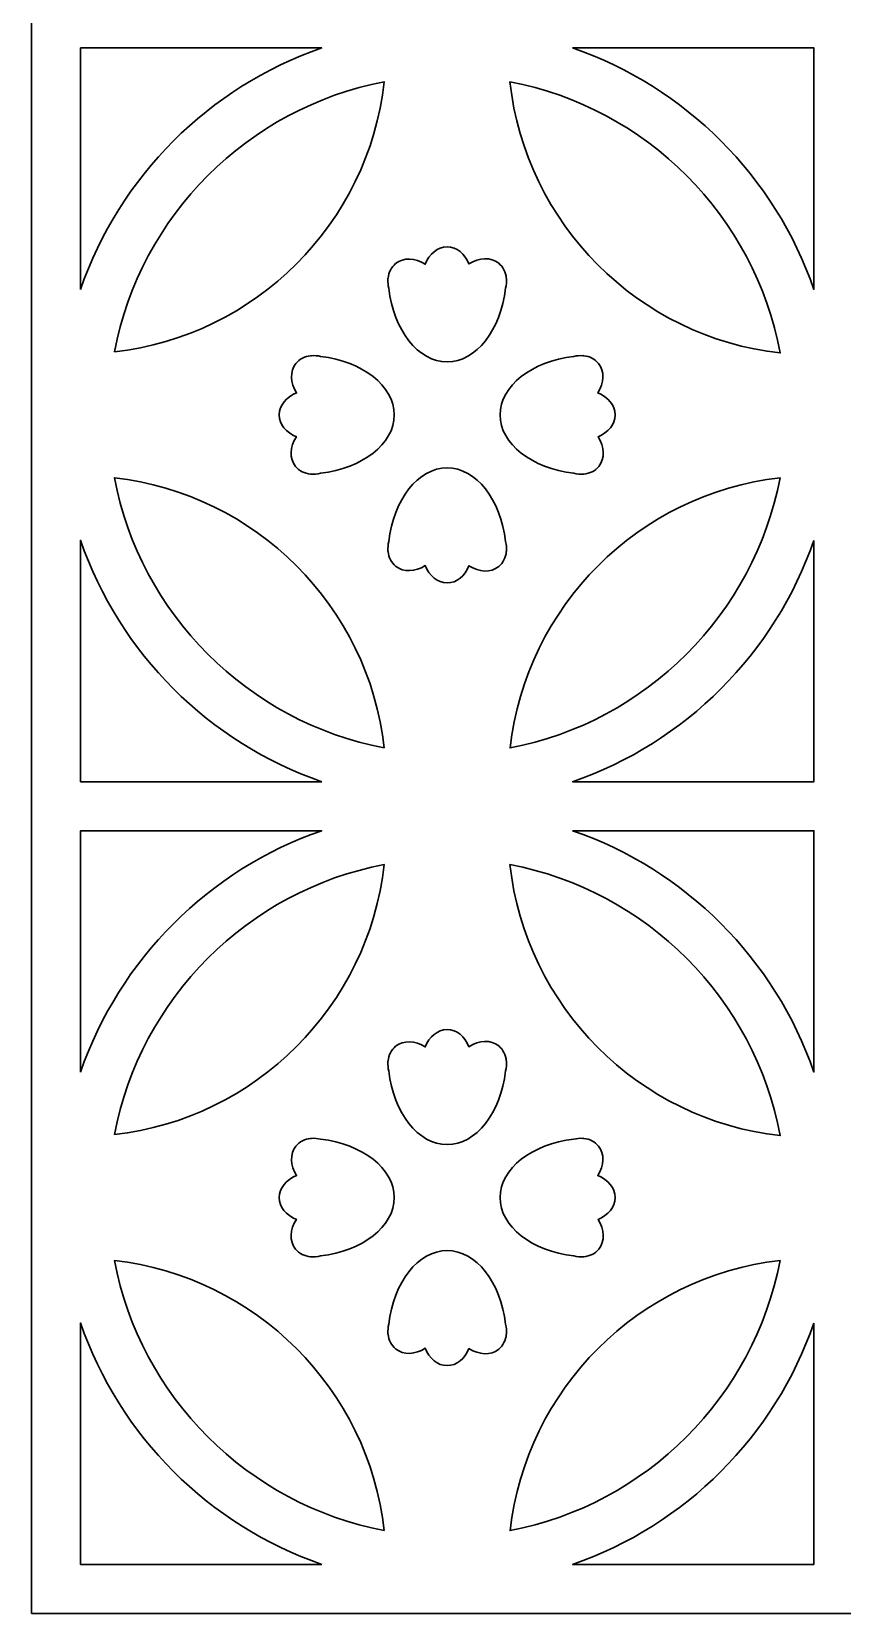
# Model space of a CAD drawing. Header units: centimetres. Extents: x -27 to -10.7, y 0.4 to 8.6.
# Drawn here: x -27 to -24.22, y 0.38 to 5.8 of the extents above; entities that cross this region are included whole.
import ezdxf

# ---------------------------------------------------------------- set-up
doc = ezdxf.new("R2010")
doc.units = ezdxf.units.CM
doc.header["$MEASUREMENT"] = 0
doc.layers.add('layer 1', color=7, linetype='Continuous')

msp = doc.modelspace()

# ---------------------------------------------------------------- linework, layer by layer
at = {"layer": 'layer 1', "color": 250, "lineweight": 30}
for points, knots in [([(-24.31825, 0.38184), (-24.31825, 0.38184), (-26.99914, 0.38184), (-26.99914, 0.38184), (-26.99914, 0.38184), (-26.99914, 0.38184), (-26.99914, 3.06274), (-26.99914, 3.06274), (-26.99914, 3.06274), (-26.99914, 3.06274), (-26.99914, 3.23029), (-26.99914, 3.23029), (-26.99914, 3.23029), (-26.99914, 3.23029), (-26.99914, 5.74409), (-26.99914, 5.74409), (-26.99914, 5.74409), (-26.99914, 5.74409), (-26.99914, 5.91119), (-26.99914, 5.91119), (-26.99914, 5.91119), (-26.99914, 5.91119), (-26.99914, 8.59253), (-26.99914, 8.59253), (-26.99914, 8.59253), (-26.99914, 8.59253), (-24.31825, 8.59253), (-24.31825, 8.59253), (-24.31825, 8.59253), (-24.31825, 8.59253), (-24.1507, 8.59253), (-24.1507, 8.59253), (-24.1507, 8.59253), (-24.1507, 8.59253), (-21.63736, 8.59253), (-21.63736, 8.59253), (-21.63736, 8.59253), (-21.63736, 8.59253), (-21.4698, 8.59253), (-21.4698, 8.59253), (-21.4698, 8.59253), (-21.4698, 8.59253), (-18.95647, 8.59253), (-18.95647, 8.59253), (-18.95647, 8.59253), (-18.95647, 8.59253), (-18.78891, 8.59253), (-18.78891, 8.59253), (-18.78891, 8.59253), (-18.78891, 8.59253), (-16.27558, 8.59253), (-16.27558, 8.59253), (-16.27558, 8.59253), (-16.27558, 8.59253), (-16.10802, 8.59253), (-16.10802, 8.59253), (-16.10802, 8.59253), (-16.10802, 8.59253), (-13.59468, 8.59253), (-13.59468, 8.59253), (-13.59468, 8.59253), (-13.59468, 8.59253), (-13.42713, 8.59253), (-13.42713, 8.59253), (-13.42713, 8.59253), (-13.42713, 8.59253), (-10.74624, 8.59253), (-10.74624, 8.59253), (-10.74624, 8.59253), (-10.74624, 8.59253), (-10.74624, 5.91119), (-10.74624, 5.91119), (-10.74624, 5.91119), (-10.74624, 5.91119), (-10.74624, 5.74409), (-10.74624, 5.74409), (-10.74624, 5.74409), (-10.74624, 5.74409), (-10.74624, 3.23029), (-10.74624, 3.23029), (-10.74624, 3.23029), (-10.74624, 3.23029), (-10.74624, 3.06274), (-10.74624, 3.06274), (-10.74624, 3.06274), (-10.74624, 3.06274), (-10.74624, 0.38184), (-10.74624, 0.38184), (-10.74624, 0.38184), (-10.74624, 0.38184), (-13.42713, 0.38184), (-13.42713, 0.38184), (-13.42713, 0.38184), (-13.42713, 0.38184), (-13.59468, 0.38184), (-13.59468, 0.38184), (-13.59468, 0.38184), (-13.59468, 0.38184), (-16.10802, 0.38184), (-16.10802, 0.38184), (-16.10802, 0.38184), (-16.10802, 0.38184), (-16.27558, 0.38184), (-16.27558, 0.38184), (-16.27558, 0.38184), (-16.27558, 0.38184), (-18.78891, 0.38184), (-18.78891, 0.38184), (-18.78891, 0.38184), (-18.78891, 0.38184), (-18.95647, 0.38184), (-18.95647, 0.38184), (-18.95647, 0.38184), (-18.95647, 0.38184), (-21.4698, 0.38184), (-21.4698, 0.38184), (-21.4698, 0.38184), (-21.4698, 0.38184), (-21.63736, 0.38184), (-21.63736, 0.38184), (-21.63736, 0.38184), (-21.63736, 0.38184), (-24.1507, 0.38184), (-24.1507, 0.38184), (-24.1507, 0.38184), (-24.1507, 0.38184), (-24.31825, 0.38184), (-24.31825, 0.38184)], [0, 0, 0, 0, 0.030303, 0.030303, 0.030303, 0.030303, 0.0606061, 0.0606061, 0.0606061, 0.0606061, 0.0909091, 0.0909091, 0.0909091, 0.0909091, 0.1212121, 0.1212121, 0.1212121, 0.1212121, 0.1515152, 0.1515152, 0.1515152, 0.1515152, 0.1818182, 0.1818182, 0.1818182, 0.1818182, 0.2121212, 0.2121212, 0.2121212, 0.2121212, 0.2424242, 0.2424242, 0.2424242, 0.2424242, 0.2727273, 0.2727273, 0.2727273, 0.2727273, 0.3030303, 0.3030303, 0.3030303, 0.3030303, 0.3333333, 0.3333333, 0.3333333, 0.3333333, 0.3636364, 0.3636364, 0.3636364, 0.3636364, 0.3939394, 0.3939394, 0.3939394, 0.3939394, 0.4242424, 0.4242424, 0.4242424, 0.4242424, 0.4545455, 0.4545455, 0.4545455, 0.4545455, 0.4848485, 0.4848485, 0.4848485, 0.4848485, 0.5151515, 0.5151515, 0.5151515, 0.5151515, 0.5454545, 0.5454545, 0.5454545, 0.5454545, 0.5757576, 0.5757576, 0.5757576, 0.5757576, 0.6060606, 0.6060606, 0.6060606, 0.6060606, 0.6363636, 0.6363636, 0.6363636, 0.6363636, 0.6666667, 0.6666667, 0.6666667, 0.6666667, 0.6969697, 0.6969697, 0.6969697, 0.6969697, 0.7272727, 0.7272727, 0.7272727, 0.7272727, 0.7575758, 0.7575758, 0.7575758, 0.7575758, 0.7878788, 0.7878788, 0.7878788, 0.7878788, 0.8181818, 0.8181818, 0.8181818, 0.8181818, 0.8484848, 0.8484848, 0.8484848, 0.8484848, 0.8787879, 0.8787879, 0.8787879, 0.8787879, 0.9090909, 0.9090909, 0.9090909, 0.9090909, 0.9393939, 0.9393939, 0.9393939, 0.9393939, 1, 1, 1, 1]), ([(-26.83159, 4.9166), (-26.69847, 5.30313), (-26.39119, 5.61043), (-26.00473, 5.74363), (-26.00473, 5.74363), (-26.00473, 5.74363), (-26.83159, 5.74363), (-26.83159, 5.74363), (-26.83159, 5.74363), (-26.83159, 5.74363), (-26.83159, 4.9166), (-26.83159, 4.9166)], [0, 0, 0, 0, 0.25, 0.25, 0.25, 0.25, 0.5, 0.5, 0.5, 0.5, 1, 1, 1, 1]), ([(-25.14503, 5.74363), (-24.75863, 5.61046), (-24.45143, 5.30327), (-24.31825, 4.91686), (-24.31825, 4.91686), (-24.31825, 4.91686), (-24.31825, 5.74363), (-24.31825, 5.74363), (-24.31825, 5.74363), (-24.31825, 5.74363), (-25.14503, 5.74363), (-25.14503, 5.74363)], [0, 0, 0, 0, 0.25, 0.25, 0.25, 0.25, 0.5, 0.5, 0.5, 0.5, 1, 1, 1, 1]), ([(-26.71555, 4.70262), (-26.62697, 5.16906), (-26.25704, 5.53905), (-25.79057, 5.62759), (-25.79057, 5.62759), (-25.84452, 5.14363), (-26.2316, 4.75656), (-26.71555, 4.70262)], [0, 0, 0, 0, 0.3333333, 0.3333333, 0.3333333, 0.3333333, 1, 1, 1, 1]), ([(-25.35965, 5.62767), (-24.8918, 5.53902), (-24.52093, 5.16731), (-24.43355, 4.69901), (-24.43355, 4.69901), (-24.91905, 4.75279), (-25.3072, 5.14181), (-25.35965, 5.62767)], [0, 0, 0, 0, 0.3333333, 0.3333333, 0.3333333, 0.3333333, 1, 1, 1, 1]), ([(-25.77518, 4.92055), (-25.77763, 4.93111), (-25.77848, 4.94158), (-25.77776, 4.95159), (-25.77776, 4.95159), (-25.77776, 4.95159), (-25.77793, 4.95502), (-25.77793, 4.95502), (-25.77793, 4.95502), (-25.77793, 4.95502), (-25.77746, 4.95502), (-25.77746, 4.95502), (-25.77746, 4.95502), (-25.7753, 4.975), (-25.76662, 4.99288), (-25.75149, 5.00512), (-25.75149, 5.00512), (-25.72449, 5.02693), (-25.6844, 5.02475), (-25.65031, 5.00298), (-25.65031, 5.00298), (-25.6365, 5.03817), (-25.60796, 5.06238), (-25.57504, 5.06238), (-25.57504, 5.06238), (-25.54237, 5.06238), (-25.51408, 5.03855), (-25.50016, 5.00381), (-25.50016, 5.00381), (-25.46593, 5.02599), (-25.42552, 5.02837), (-25.39832, 5.00635), (-25.39832, 5.00635), (-25.38286, 4.99388), (-25.37421, 4.97552), (-25.37227, 4.95502), (-25.37227, 4.95502), (-25.37227, 4.95502), (-25.37214, 4.95502), (-25.37214, 4.95502), (-25.37214, 4.95502), (-25.37214, 4.95502), (-25.37218, 4.95422), (-25.37218, 4.95422), (-25.37218, 4.95422), (-25.37125, 4.94342), (-25.37217, 4.93208), (-25.37495, 4.92064), (-25.37495, 4.92064), (-25.39195, 4.7772), (-25.47506, 4.66827), (-25.57504, 4.66827), (-25.57504, 4.66827), (-25.675, 4.66827), (-25.75814, 4.77717), (-25.77518, 4.92055)], [0, 0, 0, 0, 0.0666667, 0.0666667, 0.0666667, 0.0666667, 0.1333333, 0.1333333, 0.1333333, 0.1333333, 0.2, 0.2, 0.2, 0.2, 0.2666667, 0.2666667, 0.2666667, 0.2666667, 0.3333333, 0.3333333, 0.3333333, 0.3333333, 0.4, 0.4, 0.4, 0.4, 0.4666667, 0.4666667, 0.4666667, 0.4666667, 0.5333333, 0.5333333, 0.5333333, 0.5333333, 0.6, 0.6, 0.6, 0.6, 0.6666667, 0.6666667, 0.6666667, 0.6666667, 0.7333333, 0.7333333, 0.7333333, 0.7333333, 0.8, 0.8, 0.8, 0.8, 0.8666667, 0.8666667, 0.8666667, 0.8666667, 1, 1, 1, 1]), ([(-26.00862, 4.68712), (-26.01917, 4.68957), (-26.02964, 4.69041), (-26.03966, 4.6897), (-26.03966, 4.6897), (-26.03966, 4.6897), (-26.04308, 4.68987), (-26.04308, 4.68987), (-26.04308, 4.68987), (-26.04308, 4.68987), (-26.04308, 4.6894), (-26.04308, 4.6894), (-26.04308, 4.6894), (-26.06306, 4.68724), (-26.08095, 4.67856), (-26.09318, 4.66343), (-26.09318, 4.66343), (-26.115, 4.63642), (-26.11281, 4.59634), (-26.09105, 4.56225), (-26.09105, 4.56225), (-26.12623, 4.54844), (-26.15044, 4.5199), (-26.15044, 4.48697), (-26.15044, 4.48697), (-26.15044, 4.45431), (-26.12662, 4.42602), (-26.09187, 4.4121), (-26.09187, 4.4121), (-26.11405, 4.37787), (-26.11643, 4.33746), (-26.09441, 4.31026), (-26.09441, 4.31026), (-26.08195, 4.2948), (-26.06358, 4.28615), (-26.04308, 4.2842), (-26.04308, 4.2842), (-26.04308, 4.2842), (-26.04308, 4.28408), (-26.04308, 4.28408), (-26.04308, 4.28408), (-26.04308, 4.28408), (-26.04228, 4.28412), (-26.04228, 4.28412), (-26.04228, 4.28412), (-26.03149, 4.28319), (-26.02014, 4.28411), (-26.0087, 4.28689), (-26.0087, 4.28689), (-25.86526, 4.30388), (-25.75633, 4.387), (-25.75633, 4.48697), (-25.75633, 4.48697), (-25.75633, 4.58693), (-25.86523, 4.67008), (-26.00862, 4.68712)], [0, 0, 0, 0, 0.0666667, 0.0666667, 0.0666667, 0.0666667, 0.1333333, 0.1333333, 0.1333333, 0.1333333, 0.2, 0.2, 0.2, 0.2, 0.2666667, 0.2666667, 0.2666667, 0.2666667, 0.3333333, 0.3333333, 0.3333333, 0.3333333, 0.4, 0.4, 0.4, 0.4, 0.4666667, 0.4666667, 0.4666667, 0.4666667, 0.5333333, 0.5333333, 0.5333333, 0.5333333, 0.6, 0.6, 0.6, 0.6, 0.6666667, 0.6666667, 0.6666667, 0.6666667, 0.7333333, 0.7333333, 0.7333333, 0.7333333, 0.8, 0.8, 0.8, 0.8, 0.8666667, 0.8666667, 0.8666667, 0.8666667, 1, 1, 1, 1]), ([(-25.14124, 4.68712), (-25.13068, 4.68957), (-25.12021, 4.69041), (-25.1102, 4.6897), (-25.1102, 4.6897), (-25.1102, 4.6897), (-25.10677, 4.68987), (-25.10677, 4.68987), (-25.10677, 4.68987), (-25.10677, 4.68987), (-25.10677, 4.6894), (-25.10677, 4.6894), (-25.10677, 4.6894), (-25.08679, 4.68724), (-25.06891, 4.67856), (-25.05667, 4.66343), (-25.05667, 4.66343), (-25.03486, 4.63642), (-25.03705, 4.59634), (-25.05881, 4.56225), (-25.05881, 4.56225), (-25.02362, 4.54844), (-24.99941, 4.5199), (-24.99941, 4.48697), (-24.99941, 4.48697), (-24.99941, 4.45431), (-25.02324, 4.42602), (-25.05798, 4.4121), (-25.05798, 4.4121), (-25.0358, 4.37787), (-25.03342, 4.33746), (-25.05544, 4.31026), (-25.05544, 4.31026), (-25.06791, 4.2948), (-25.08627, 4.28615), (-25.10677, 4.2842), (-25.10677, 4.2842), (-25.10677, 4.2842), (-25.10677, 4.28408), (-25.10677, 4.28408), (-25.10677, 4.28408), (-25.10677, 4.28408), (-25.10757, 4.28412), (-25.10757, 4.28412), (-25.10757, 4.28412), (-25.11837, 4.28319), (-25.12971, 4.28411), (-25.14115, 4.28689), (-25.14115, 4.28689), (-25.28459, 4.30388), (-25.39352, 4.387), (-25.39352, 4.48697), (-25.39352, 4.48697), (-25.39352, 4.58693), (-25.28462, 4.67008), (-25.14124, 4.68712)], [0, 0, 0, 0, 0.0666667, 0.0666667, 0.0666667, 0.0666667, 0.1333333, 0.1333333, 0.1333333, 0.1333333, 0.2, 0.2, 0.2, 0.2, 0.2666667, 0.2666667, 0.2666667, 0.2666667, 0.3333333, 0.3333333, 0.3333333, 0.3333333, 0.4, 0.4, 0.4, 0.4, 0.4666667, 0.4666667, 0.4666667, 0.4666667, 0.5333333, 0.5333333, 0.5333333, 0.5333333, 0.6, 0.6, 0.6, 0.6, 0.6666667, 0.6666667, 0.6666667, 0.6666667, 0.7333333, 0.7333333, 0.7333333, 0.7333333, 0.8, 0.8, 0.8, 0.8, 0.8666667, 0.8666667, 0.8666667, 0.8666667, 1, 1, 1, 1]), ([(-25.77518, 4.05317), (-25.77763, 4.04262), (-25.77848, 4.03215), (-25.77776, 4.02213), (-25.77776, 4.02213), (-25.77776, 4.02213), (-25.77793, 4.01871), (-25.77793, 4.01871), (-25.77793, 4.01871), (-25.77793, 4.01871), (-25.77746, 4.01871), (-25.77746, 4.01871), (-25.77746, 4.01871), (-25.7753, 3.99873), (-25.76662, 3.98084), (-25.75149, 3.96861), (-25.75149, 3.96861), (-25.72449, 3.94679), (-25.6844, 3.94898), (-25.65031, 3.97074), (-25.65031, 3.97074), (-25.6365, 3.93556), (-25.60796, 3.91135), (-25.57504, 3.91135), (-25.57504, 3.91135), (-25.54237, 3.91135), (-25.51408, 3.93517), (-25.50016, 3.96992), (-25.50016, 3.96992), (-25.46593, 3.94774), (-25.42552, 3.94536), (-25.39832, 3.96738), (-25.39832, 3.96738), (-25.38286, 3.97984), (-25.37421, 3.99821), (-25.37227, 4.01871), (-25.37227, 4.01871), (-25.37227, 4.01871), (-25.37214, 4.01871), (-25.37214, 4.01871), (-25.37214, 4.01871), (-25.37214, 4.01871), (-25.37218, 4.01951), (-25.37218, 4.01951), (-25.37218, 4.01951), (-25.37125, 4.0303), (-25.37217, 4.04165), (-25.37495, 4.05309), (-25.37495, 4.05309), (-25.39195, 4.19653), (-25.47506, 4.30546), (-25.57504, 4.30546), (-25.57504, 4.30546), (-25.675, 4.30546), (-25.75814, 4.19656), (-25.77518, 4.05317)], [0, 0, 0, 0, 0.0666667, 0.0666667, 0.0666667, 0.0666667, 0.1333333, 0.1333333, 0.1333333, 0.1333333, 0.2, 0.2, 0.2, 0.2, 0.2666667, 0.2666667, 0.2666667, 0.2666667, 0.3333333, 0.3333333, 0.3333333, 0.3333333, 0.4, 0.4, 0.4, 0.4, 0.4666667, 0.4666667, 0.4666667, 0.4666667, 0.5333333, 0.5333333, 0.5333333, 0.5333333, 0.6, 0.6, 0.6, 0.6, 0.6666667, 0.6666667, 0.6666667, 0.6666667, 0.7333333, 0.7333333, 0.7333333, 0.7333333, 0.8, 0.8, 0.8, 0.8, 0.8666667, 0.8666667, 0.8666667, 0.8666667, 1, 1, 1, 1]), ([(-25.79057, 3.34633), (-26.25703, 3.43489), (-26.62701, 3.80483), (-26.71556, 4.27131), (-26.71556, 4.27131), (-26.23161, 4.21736), (-25.84451, 3.83027), (-25.79057, 3.34633)], [0, 0, 0, 0, 0.3333333, 0.3333333, 0.3333333, 0.3333333, 1, 1, 1, 1]), ([(-24.43425, 4.27131), (-24.5228, 3.80487), (-24.89276, 3.43487), (-25.35922, 3.34633), (-25.35922, 3.34633), (-25.30527, 3.83027), (-24.9182, 4.21736), (-24.43425, 4.27131)], [0, 0, 0, 0, 0.3333333, 0.3333333, 0.3333333, 0.3333333, 1, 1, 1, 1]), ([(-26.00447, 3.2303), (-26.39108, 3.36345), (-26.69842, 3.67083), (-26.83159, 4.05742), (-26.83159, 4.05742), (-26.83159, 4.05742), (-26.83159, 3.2303), (-26.83159, 3.2303), (-26.83159, 3.2303), (-26.83159, 3.2303), (-26.00447, 3.2303), (-26.00447, 3.2303)], [0, 0, 0, 0, 0.25, 0.25, 0.25, 0.25, 0.5, 0.5, 0.5, 0.5, 1, 1, 1, 1]), ([(-24.31825, 4.05716), (-24.45146, 3.67067), (-24.75877, 3.36343), (-25.14529, 3.2303), (-25.14529, 3.2303), (-25.14529, 3.2303), (-24.31825, 3.2303), (-24.31825, 3.2303), (-24.31825, 3.2303), (-24.31825, 3.2303), (-24.31825, 4.05716), (-24.31825, 4.05716)], [0, 0, 0, 0, 0.25, 0.25, 0.25, 0.25, 0.5, 0.5, 0.5, 0.5, 1, 1, 1, 1]), ([(-26.83159, 2.23569), (-26.69847, 2.62222), (-26.39119, 2.92952), (-26.00473, 3.06273), (-26.00473, 3.06273), (-26.00473, 3.06273), (-26.83159, 3.06273), (-26.83159, 3.06273), (-26.83159, 3.06273), (-26.83159, 3.06273), (-26.83159, 2.23569), (-26.83159, 2.23569)], [0, 0, 0, 0, 0.25, 0.25, 0.25, 0.25, 0.5, 0.5, 0.5, 0.5, 1, 1, 1, 1]), ([(-25.14503, 3.06273), (-24.75863, 2.92955), (-24.45143, 2.62236), (-24.31825, 2.23595), (-24.31825, 2.23595), (-24.31825, 2.23595), (-24.31825, 3.06273), (-24.31825, 3.06273), (-24.31825, 3.06273), (-24.31825, 3.06273), (-25.14503, 3.06273), (-25.14503, 3.06273)], [0, 0, 0, 0, 0.25, 0.25, 0.25, 0.25, 0.5, 0.5, 0.5, 0.5, 1, 1, 1, 1]), ([(-26.71555, 2.02172), (-26.62697, 2.48816), (-26.25704, 2.85814), (-25.79057, 2.94669), (-25.79057, 2.94669), (-25.84452, 2.46273), (-26.2316, 2.07565), (-26.71555, 2.02172)], [0, 0, 0, 0, 0.3333333, 0.3333333, 0.3333333, 0.3333333, 1, 1, 1, 1]), ([(-25.35965, 2.94677), (-24.8918, 2.85811), (-24.52093, 2.4864), (-24.43355, 2.0181), (-24.43355, 2.0181), (-24.91905, 2.07189), (-25.3072, 2.46091), (-25.35965, 2.94677)], [0, 0, 0, 0, 0.3333333, 0.3333333, 0.3333333, 0.3333333, 1, 1, 1, 1]), ([(-25.77518, 2.23965), (-25.77763, 2.2502), (-25.77848, 2.26067), (-25.77776, 2.27069), (-25.77776, 2.27069), (-25.77776, 2.27069), (-25.77793, 2.27411), (-25.77793, 2.27411), (-25.77793, 2.27411), (-25.77793, 2.27411), (-25.77746, 2.27411), (-25.77746, 2.27411), (-25.77746, 2.27411), (-25.7753, 2.29409), (-25.76662, 2.31198), (-25.75149, 2.32421), (-25.75149, 2.32421), (-25.72449, 2.34603), (-25.6844, 2.34384), (-25.65031, 2.32208), (-25.65031, 2.32208), (-25.6365, 2.35727), (-25.60796, 2.38148), (-25.57504, 2.38148), (-25.57504, 2.38148), (-25.54237, 2.38148), (-25.51408, 2.35765), (-25.50016, 2.3229), (-25.50016, 2.3229), (-25.46593, 2.34508), (-25.42552, 2.34747), (-25.39832, 2.32545), (-25.39832, 2.32545), (-25.38286, 2.31298), (-25.37421, 2.29461), (-25.37227, 2.27411), (-25.37227, 2.27411), (-25.37227, 2.27411), (-25.37214, 2.27411), (-25.37214, 2.27411), (-25.37214, 2.27411), (-25.37214, 2.27411), (-25.37218, 2.27332), (-25.37218, 2.27332), (-25.37218, 2.27332), (-25.37125, 2.26252), (-25.37217, 2.25117), (-25.37495, 2.23973), (-25.37495, 2.23973), (-25.39195, 2.09629), (-25.47506, 1.98736), (-25.57504, 1.98736), (-25.57504, 1.98736), (-25.675, 1.98736), (-25.75814, 2.09626), (-25.77518, 2.23965)], [0, 0, 0, 0, 0.0666667, 0.0666667, 0.0666667, 0.0666667, 0.1333333, 0.1333333, 0.1333333, 0.1333333, 0.2, 0.2, 0.2, 0.2, 0.2666667, 0.2666667, 0.2666667, 0.2666667, 0.3333333, 0.3333333, 0.3333333, 0.3333333, 0.4, 0.4, 0.4, 0.4, 0.4666667, 0.4666667, 0.4666667, 0.4666667, 0.5333333, 0.5333333, 0.5333333, 0.5333333, 0.6, 0.6, 0.6, 0.6, 0.6666667, 0.6666667, 0.6666667, 0.6666667, 0.7333333, 0.7333333, 0.7333333, 0.7333333, 0.8, 0.8, 0.8, 0.8, 0.8666667, 0.8666667, 0.8666667, 0.8666667, 1, 1, 1, 1]), ([(-26.00862, 2.00621), (-26.01917, 2.00866), (-26.02964, 2.00951), (-26.03966, 2.0088), (-26.03966, 2.0088), (-26.03966, 2.0088), (-26.04308, 2.00896), (-26.04308, 2.00896), (-26.04308, 2.00896), (-26.04308, 2.00896), (-26.04308, 2.0085), (-26.04308, 2.0085), (-26.04308, 2.0085), (-26.06306, 2.00633), (-26.08095, 1.99766), (-26.09318, 1.98252), (-26.09318, 1.98252), (-26.115, 1.95552), (-26.11281, 1.91543), (-26.09105, 1.88134), (-26.09105, 1.88134), (-26.12623, 1.86753), (-26.15044, 1.839), (-26.15044, 1.80607), (-26.15044, 1.80607), (-26.15044, 1.7734), (-26.12662, 1.74511), (-26.09187, 1.73119), (-26.09187, 1.73119), (-26.11405, 1.69696), (-26.11643, 1.65655), (-26.09441, 1.62936), (-26.09441, 1.62936), (-26.08195, 1.61389), (-26.06358, 1.60524), (-26.04308, 1.6033), (-26.04308, 1.6033), (-26.04308, 1.6033), (-26.04308, 1.60318), (-26.04308, 1.60318), (-26.04308, 1.60318), (-26.04308, 1.60318), (-26.04228, 1.60322), (-26.04228, 1.60322), (-26.04228, 1.60322), (-26.03149, 1.60229), (-26.02014, 1.6032), (-26.0087, 1.60598), (-26.0087, 1.60598), (-25.86526, 1.62298), (-25.75633, 1.70609), (-25.75633, 1.80607), (-25.75633, 1.80607), (-25.75633, 1.90603), (-25.86523, 1.98917), (-26.00862, 2.00621)], [0, 0, 0, 0, 0.0666667, 0.0666667, 0.0666667, 0.0666667, 0.1333333, 0.1333333, 0.1333333, 0.1333333, 0.2, 0.2, 0.2, 0.2, 0.2666667, 0.2666667, 0.2666667, 0.2666667, 0.3333333, 0.3333333, 0.3333333, 0.3333333, 0.4, 0.4, 0.4, 0.4, 0.4666667, 0.4666667, 0.4666667, 0.4666667, 0.5333333, 0.5333333, 0.5333333, 0.5333333, 0.6, 0.6, 0.6, 0.6, 0.6666667, 0.6666667, 0.6666667, 0.6666667, 0.7333333, 0.7333333, 0.7333333, 0.7333333, 0.8, 0.8, 0.8, 0.8, 0.8666667, 0.8666667, 0.8666667, 0.8666667, 1, 1, 1, 1]), ([(-25.14124, 2.00621), (-25.13068, 2.00866), (-25.12021, 2.00951), (-25.1102, 2.0088), (-25.1102, 2.0088), (-25.1102, 2.0088), (-25.10677, 2.00896), (-25.10677, 2.00896), (-25.10677, 2.00896), (-25.10677, 2.00896), (-25.10677, 2.0085), (-25.10677, 2.0085), (-25.10677, 2.0085), (-25.08679, 2.00633), (-25.06891, 1.99766), (-25.05667, 1.98252), (-25.05667, 1.98252), (-25.03486, 1.95552), (-25.03705, 1.91543), (-25.05881, 1.88134), (-25.05881, 1.88134), (-25.02362, 1.86753), (-24.99941, 1.839), (-24.99941, 1.80607), (-24.99941, 1.80607), (-24.99941, 1.7734), (-25.02324, 1.74511), (-25.05798, 1.73119), (-25.05798, 1.73119), (-25.0358, 1.69696), (-25.03342, 1.65655), (-25.05544, 1.62936), (-25.05544, 1.62936), (-25.06791, 1.61389), (-25.08627, 1.60524), (-25.10677, 1.6033), (-25.10677, 1.6033), (-25.10677, 1.6033), (-25.10677, 1.60318), (-25.10677, 1.60318), (-25.10677, 1.60318), (-25.10677, 1.60318), (-25.10757, 1.60322), (-25.10757, 1.60322), (-25.10757, 1.60322), (-25.11837, 1.60229), (-25.12971, 1.6032), (-25.14115, 1.60598), (-25.14115, 1.60598), (-25.28459, 1.62298), (-25.39352, 1.70609), (-25.39352, 1.80607), (-25.39352, 1.80607), (-25.39352, 1.90603), (-25.28462, 1.98917), (-25.14124, 2.00621)], [0, 0, 0, 0, 0.0666667, 0.0666667, 0.0666667, 0.0666667, 0.1333333, 0.1333333, 0.1333333, 0.1333333, 0.2, 0.2, 0.2, 0.2, 0.2666667, 0.2666667, 0.2666667, 0.2666667, 0.3333333, 0.3333333, 0.3333333, 0.3333333, 0.4, 0.4, 0.4, 0.4, 0.4666667, 0.4666667, 0.4666667, 0.4666667, 0.5333333, 0.5333333, 0.5333333, 0.5333333, 0.6, 0.6, 0.6, 0.6, 0.6666667, 0.6666667, 0.6666667, 0.6666667, 0.7333333, 0.7333333, 0.7333333, 0.7333333, 0.8, 0.8, 0.8, 0.8, 0.8666667, 0.8666667, 0.8666667, 0.8666667, 1, 1, 1, 1]), ([(-25.79057, 0.66542), (-26.25703, 0.75398), (-26.62701, 1.12392), (-26.71556, 1.59041), (-26.71556, 1.59041), (-26.23161, 1.53646), (-25.84451, 1.14937), (-25.79057, 0.66542)], [0, 0, 0, 0, 0.3333333, 0.3333333, 0.3333333, 0.3333333, 1, 1, 1, 1]), ([(-25.77518, 1.37227), (-25.77763, 1.36172), (-25.77848, 1.35125), (-25.77776, 1.34123), (-25.77776, 1.34123), (-25.77776, 1.34123), (-25.77793, 1.33781), (-25.77793, 1.33781), (-25.77793, 1.33781), (-25.77793, 1.33781), (-25.77746, 1.33781), (-25.77746, 1.33781), (-25.77746, 1.33781), (-25.7753, 1.31783), (-25.76662, 1.29994), (-25.75149, 1.2877), (-25.75149, 1.2877), (-25.72449, 1.26589), (-25.6844, 1.26808), (-25.65031, 1.28984), (-25.65031, 1.28984), (-25.6365, 1.25465), (-25.60796, 1.23044), (-25.57504, 1.23044), (-25.57504, 1.23044), (-25.54237, 1.23044), (-25.51408, 1.25427), (-25.50016, 1.28902), (-25.50016, 1.28902), (-25.46593, 1.26683), (-25.42552, 1.26445), (-25.39832, 1.28647), (-25.39832, 1.28647), (-25.38286, 1.29894), (-25.37421, 1.31731), (-25.37227, 1.33781), (-25.37227, 1.33781), (-25.37227, 1.33781), (-25.37214, 1.33781), (-25.37214, 1.33781), (-25.37214, 1.33781), (-25.37214, 1.33781), (-25.37218, 1.3386), (-25.37218, 1.3386), (-25.37218, 1.3386), (-25.37125, 1.3494), (-25.37217, 1.36074), (-25.37495, 1.37219), (-25.37495, 1.37219), (-25.39195, 1.51563), (-25.47506, 1.62455), (-25.57504, 1.62455), (-25.57504, 1.62455), (-25.675, 1.62455), (-25.75814, 1.51565), (-25.77518, 1.37227)], [0, 0, 0, 0, 0.0666667, 0.0666667, 0.0666667, 0.0666667, 0.1333333, 0.1333333, 0.1333333, 0.1333333, 0.2, 0.2, 0.2, 0.2, 0.2666667, 0.2666667, 0.2666667, 0.2666667, 0.3333333, 0.3333333, 0.3333333, 0.3333333, 0.4, 0.4, 0.4, 0.4, 0.4666667, 0.4666667, 0.4666667, 0.4666667, 0.5333333, 0.5333333, 0.5333333, 0.5333333, 0.6, 0.6, 0.6, 0.6, 0.6666667, 0.6666667, 0.6666667, 0.6666667, 0.7333333, 0.7333333, 0.7333333, 0.7333333, 0.8, 0.8, 0.8, 0.8, 0.8666667, 0.8666667, 0.8666667, 0.8666667, 1, 1, 1, 1]), ([(-24.43425, 1.59041), (-24.5228, 1.12397), (-24.89276, 0.75397), (-25.35922, 0.66542), (-25.35922, 0.66542), (-25.30527, 1.14937), (-24.9182, 1.53646), (-24.43425, 1.59041)], [0, 0, 0, 0, 0.3333333, 0.3333333, 0.3333333, 0.3333333, 1, 1, 1, 1]), ([(-26.00447, 0.54939), (-26.39108, 0.68254), (-26.69842, 0.98993), (-26.83159, 1.37651), (-26.83159, 1.37651), (-26.83159, 1.37651), (-26.83159, 0.54939), (-26.83159, 0.54939), (-26.83159, 0.54939), (-26.83159, 0.54939), (-26.00447, 0.54939), (-26.00447, 0.54939)], [0, 0, 0, 0, 0.25, 0.25, 0.25, 0.25, 0.5, 0.5, 0.5, 0.5, 1, 1, 1, 1]), ([(-24.31825, 1.37625), (-24.45146, 0.98976), (-24.75877, 0.68253), (-25.14529, 0.54939), (-25.14529, 0.54939), (-25.14529, 0.54939), (-24.31825, 0.54939), (-24.31825, 0.54939), (-24.31825, 0.54939), (-24.31825, 0.54939), (-24.31825, 1.37625), (-24.31825, 1.37625)], [0, 0, 0, 0, 0.25, 0.25, 0.25, 0.25, 0.5, 0.5, 0.5, 0.5, 1, 1, 1, 1])]:
    msp.add_open_spline(points, degree=3, knots=knots, dxfattribs=at)

doc.saveas('drawing.dxf')
